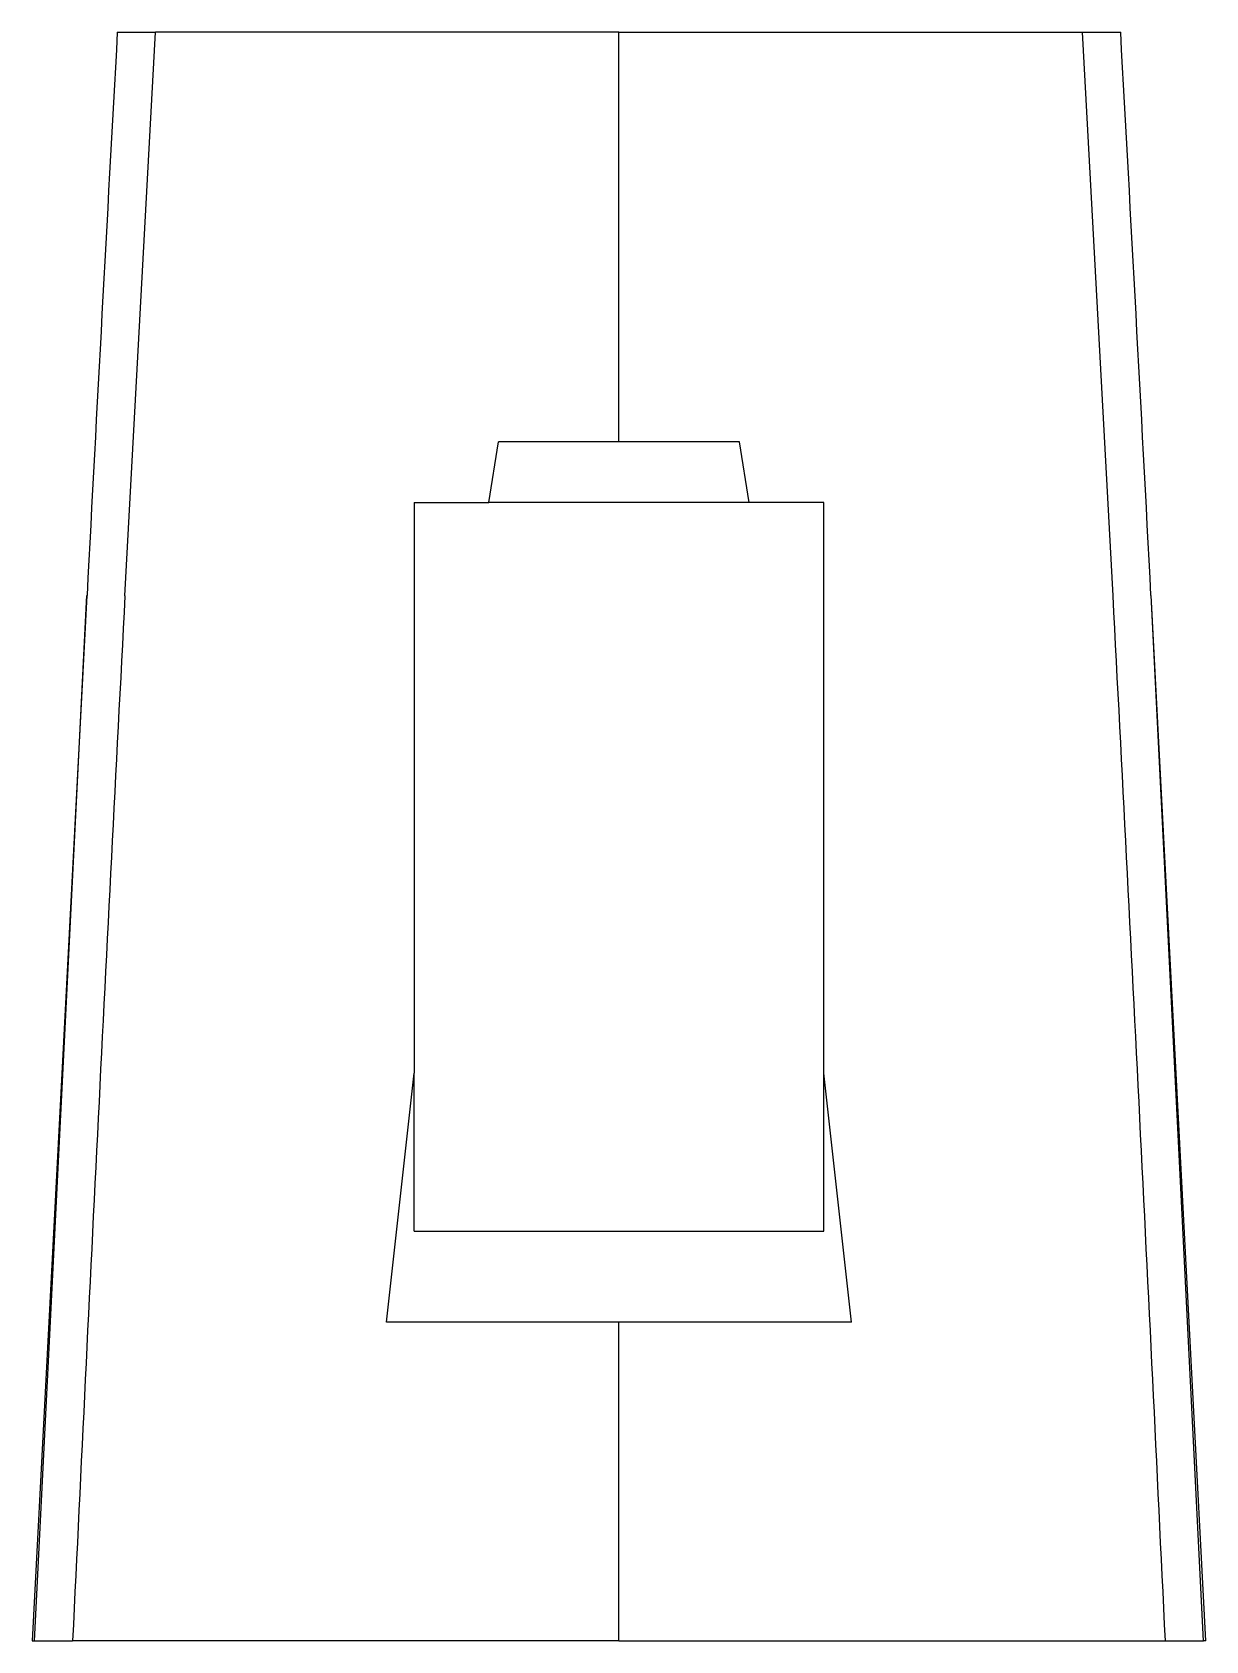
# Model space of a CAD drawing. Extents: x 135 to 285, y 72 to 178.
# Drawn here: x 134.51 to 160.29, y 143.14 to 178.47 of the extents above.
import ezdxf

# ---------------------------------------------------------------- set-up
doc = ezdxf.new("R2010")
doc.units = 0
doc.header["$LTSCALE"] = 0.5
doc.header["$MEASUREMENT"] = 0
doc.layers.add('VISIBLE', color=7, linetype='CONTINUOUS')

msp = doc.modelspace()

# ---------------------------------------------------------------- linework, layer by layer
at = {"layer": 'VISIBLE'}
for p, q in [((136.382, 178.469), (137.218, 178.469)), ((136.551, 166.088), (137.218, 178.469)), ((147.399, 178.469), (137.218, 178.469)), ((147.399, 169.469), (147.399, 178.469)), ((147.399, 178.469), (157.581, 178.469)), ((157.581, 178.469), (158.416, 178.469)), ((158.248, 166.088), (157.581, 178.469)), ((144.542, 168.136), (144.75, 169.469)), ((150.048, 169.469), (144.75, 169.469)), ((150.257, 168.136), (150.048, 169.469)), ((142.899, 168.136), (142.899, 155.602)), ((142.899, 168.136), (144.542, 168.136)), ((150.257, 168.136), (144.542, 168.136)), ((151.899, 168.136), (150.257, 168.136)), ((151.899, 155.602), (151.899, 168.136)), ((135.717, 166.096), (134.514, 143.136)), ((134.565, 143.136), (135.717, 166.096)), ((160.234, 143.136), (159.082, 166.096)), ((160.285, 143.136), (159.082, 166.096)), ((142.294, 150.136), (142.899, 155.602)), ((142.899, 152.136), (142.899, 155.602)), ((151.899, 152.136), (151.899, 155.602)), ((152.505, 150.136), (151.899, 155.602)), ((142.899, 152.136), (151.899, 152.136)), ((152.505, 150.136), (142.294, 150.136)), ((147.399, 143.136), (147.399, 150.136)), ((134.514, 143.136), (134.565, 143.136)), ((134.565, 143.136), (135.402, 143.136)), ((147.399, 143.136), (135.402, 143.136)), ((147.399, 143.136), (159.396, 143.136)), ((159.396, 143.136), (160.234, 143.136)), ((160.285, 143.136), (160.234, 143.136))]:
    msp.add_line(p, q, dxfattribs=at)
for centre, radius, start, end in [((4546.582, -64.976), 4416.913, 176.840457, 177.001189), ((-4251.783, -64.976), 4416.913, 2.998811, 3.159543), ((5089.397, -93.22), 4959.63, 177.002995, 177.26848), ((-4794.598, -93.22), 4959.63, 2.73152, 2.997005)]:
    msp.add_arc(centre, radius, start, end, dxfattribs=at)

doc.saveas('drawing.dxf')
